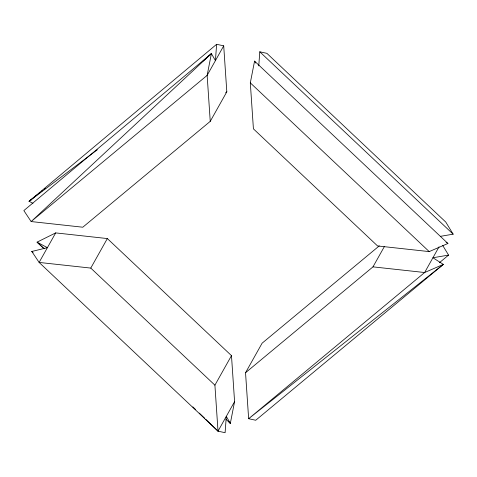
<?xml version="1.0" encoding="UTF-8"?>
<svg xmlns="http://www.w3.org/2000/svg" width="477" height="477" viewBox="0 0 477 477"><rect width="100%" height="100%" fill="white"/><g stroke="black" fill="none" stroke-linecap="round" stroke-linejoin="round"><path stroke-width="0.72" d="M216.624 44.301L215.425 60.609L211.394 53.615L23.85 210.59L31.142 221.555L82.795 227.213L210.244 121.355L226.813 91.828L223.713 45.84L216.624 44.301L29.079 201.276L32.961 203.345M258.761 65.88L259.792 51.802L266.882 53.341L445.78 222.073L453.15 234.171L440.343 236.353M203.047 61.05L211.394 53.615L207.143 75.372L210.244 121.355M250.312 82.867L254.563 61.116L447.921 243.485L429.211 251.6L377.557 245.941L253.418 128.856L250.312 82.867L429.211 251.6M44.111 248.767L37.051 242.149L55.69 232.901L107.343 238.56L231.482 355.645L234.583 401.628L230.331 423.385L225.991 419.313M55.69 232.901L39.12 262.428L218.013 431.16L225.102 432.699L226.301 416.391L230.331 423.385L228.322 421.185M44.164 248.696L37.051 242.149L47.402 247.664L31.822 251.468L39.12 262.428L90.773 268.086L107.343 238.56M223.713 45.84L207.143 75.372L31.142 221.555L211.394 53.615M205.706 419.283L218.013 431.16L214.912 385.172L231.482 355.645M442.68 245.411L448.577 255.094L432.919 257.759L443.348 264.407L255.732 420.249L248.642 418.705L245.536 372.722L262.106 343.19L379.269 245.876M218.013 431.16L234.583 401.628M245.536 372.722L372.984 266.864L384.51 246.323M439.043 246.842L424.637 272.522L248.642 418.705L443.348 264.407L424.637 272.522L372.984 266.864M225.669 92.776L226.813 91.828M439.424 262.696L448.577 255.094M31.077 200.286L29.079 201.276L34.308 197.102M35.471 196.172L37.212 194.783M38.375 193.853L40.116 192.458M41.278 191.533L42.441 190.603M44.182 189.214L45.345 188.284M29.079 201.276L97.326 149.754M446.084 242.316L447.921 243.485M32.913 252.482L31.822 251.468L32.895 252.5M259.792 51.802L453.15 234.171M90.773 268.086L214.912 385.172M192.869 406.887L195.54 409.469M199.291 413.088L204.639 418.251M254.563 61.116L255.666 63.024"/></g></svg>
